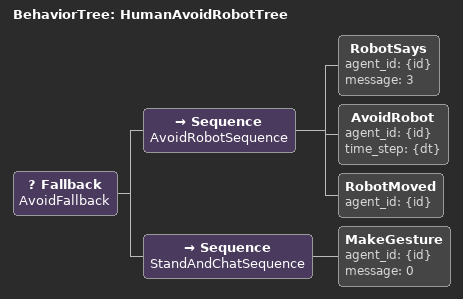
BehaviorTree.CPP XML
<root main_tree_to_execute='HumanAvoidRobotTree'>
<BehaviorTree ID='HumanAvoidRobotTree'>
    <Fallback name='AvoidFallback'>
        <Sequence name='AvoidRobotSequence'>
            <RobotSays agent_id='{id}' message='3'/>
            <AvoidRobot agent_id='{id}' time_step='{dt}'/>
            <RobotMoved agent_id='{id}'/> <!-- Continue avoiding until the robot moves -->
        </Sequence>
        <Sequence name='StandAndChatSequence'>
            <MakeGesture agent_id='{id}' message='0'/> <!-- No gesture, implying standing and chatting -->
        </Sequence>
    </Fallback>
</BehaviorTree>
</root>
